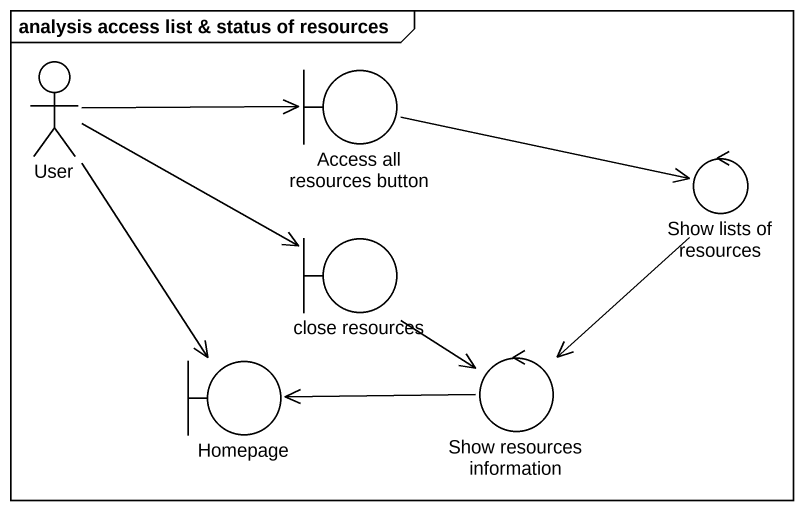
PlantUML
@startuml
mainframe analysis access list & status of resources
actor User
boundary "Access all resources button" as Access_all_resources_button
control "Show lists of resources" as Show_lists_of_resources
boundary "close resources" as close_resources
boundary Homepage
control "Show resources information" as Show_resources_information
User -right-> Access_all_resources_button
User -right-> close_resources
User --> Homepage
Access_all_resources_button -right-> Show_lists_of_resources
Show_lists_of_resources --> Show_resources_information
close_resources --> Show_resources_information
Show_resources_information -left-> Homepage
@enduml
